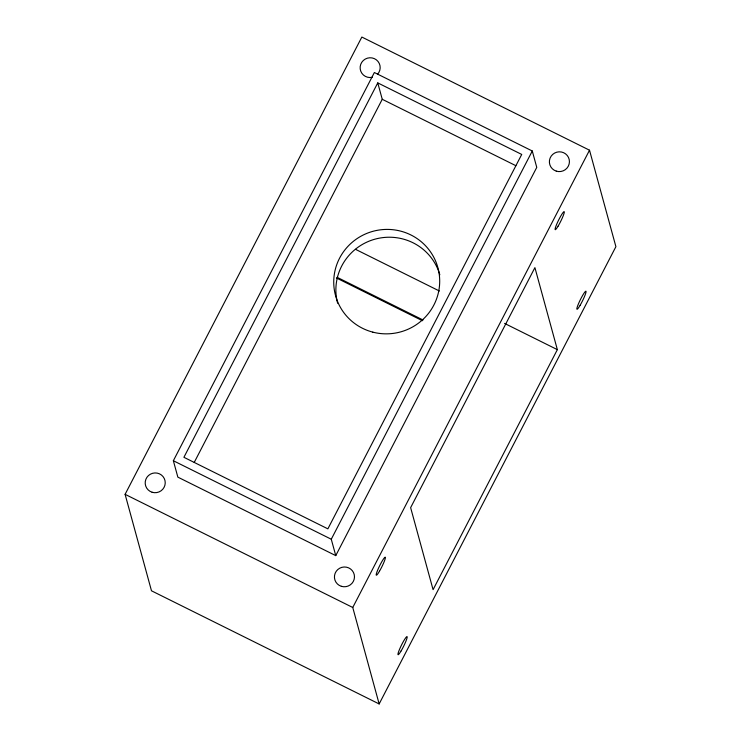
<?xml version="1.0" encoding="UTF-8"?>
<svg xmlns="http://www.w3.org/2000/svg" width="741" height="741" viewBox="0 0 741 741"><rect width="100%" height="100%" fill="white"/><g stroke="black" fill="none" stroke-linecap="round" stroke-linejoin="round"><path stroke-width="1.11" d="M125.099 494.33L361.849 37.05L589.512 150.201L615.901 246.67L379.151 703.95L151.488 590.799L125.099 494.33L352.753 607.481L379.151 703.95M173.357 460.735L374.362 72.516L532.279 150.997L536.762 167.392L335.756 555.62L177.849 477.13L173.357 460.735L331.273 539.226L335.756 555.62M377.762 82.89L183.907 457.299L327.874 528.852L521.729 154.443L377.762 82.89L382.245 99.285L194.235 462.412M331.273 539.226L532.279 150.997M352.753 607.481L589.512 150.201M557.352 349.641L433.077 589.669L410.634 507.65L534.909 267.621L557.352 349.641L504.575 323.409M382.245 99.285L515.856 165.688M355.56 249.346L439.385 291.009M337.164 277.329L423.028 320.001M336.479 277.986L422.453 320.714M372.232 77.314A10.041 9.883 -15.3 0 1 360.191 66.634A10.041 9.883 -15.3 0 1 374.362 58.641A10.041 9.883 -15.3 0 1 377.484 74.35M337.637 303.226A53.046 52.166 -15.3 0 1 374.863 239.195A53.046 52.166 -15.3 0 1 439.83 274.781M379.466 571.228A10.041 1.213 -63.6 0 0 385.283 557.204A10.041 1.213 -63.6 0 0 377.651 570.144A10.041 1.213 -63.6 0 0 379.466 571.228M558.112 226.107A10.041 1.213 -63.6 0 0 564.234 211.713A10.041 1.213 -63.6 0 0 556.75 224.125A10.041 1.213 -63.6 0 0 558.112 226.107M401.131 650.876A10.041 1.213 -63.6 0 0 407.096 636.649A10.041 1.213 -63.6 0 0 399.538 649.329A10.041 1.213 -63.6 0 0 401.131 650.876M580.147 305.227A10.041 1.213 -63.6 0 0 585.946 291.222A10.041 1.213 -63.6 0 0 578.304 304.19A10.041 1.213 -63.6 0 0 580.147 305.227M556.287 171.134A10.041 9.883 -15.3 0 0 569.218 159.584A10.041 9.883 -15.3 0 0 552.703 154.406A10.041 9.883 -15.3 0 0 556.287 171.134M152.1 492.246A10.041 9.883 -15.3 0 0 165.021 480.696A10.041 9.883 -15.3 0 0 148.506 475.518A10.041 9.883 -15.3 0 0 152.1 492.246M341.342 586.307A10.041 9.883 -15.3 0 0 354.263 574.747A10.041 9.883 -15.3 0 0 337.748 569.579A10.041 9.883 -15.3 0 0 341.342 586.307M372.834 332.144A53.046 52.166 -15.3 0 0 437.94 267.853A53.046 52.166 -15.3 0 0 349.382 244.882A53.046 52.166 -15.3 0 0 372.834 332.144"/></g></svg>
